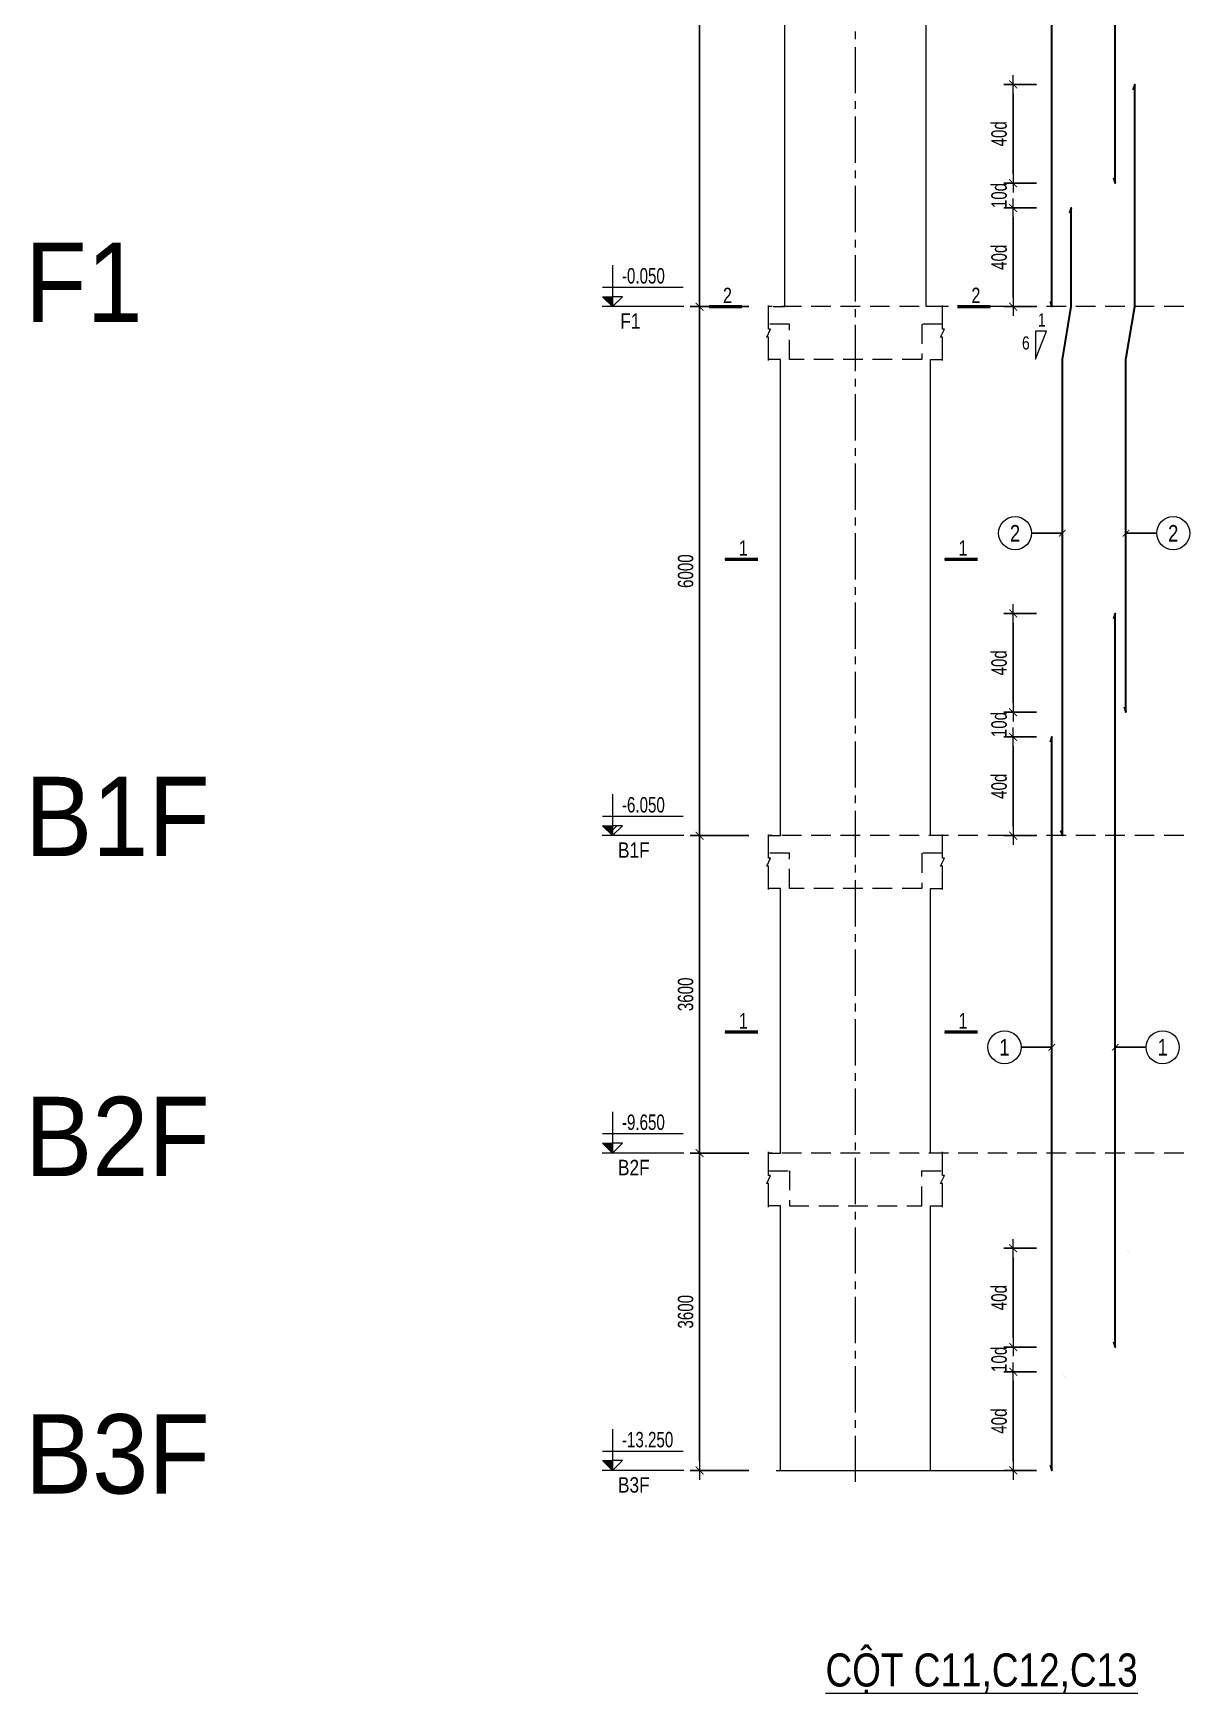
# Model space of a CAD drawing. Header units: millimetres. Extents: x 49323 to 380960, y -6102 to 181761.
# Drawn here: x 163758 to 176872, y -6102 to 12732 of the extents above; entities that cross this region are included whole.
import ezdxf
from ezdxf.enums import TextEntityAlignment as Align

# ---------------------------------------------------------------- set-up
doc = ezdxf.new("R2010")
doc.units = ezdxf.units.MM
for name, pattern in [('CENTER2', [1.125, 0.75, -0.125, 0.125, -0.125]), ('HIDDEN', [9.524999999999999, 6.35, -3.175]), ('HIDDEN2', [4.762499999999999, 3.175, -1.5875])]:
    doc.linetypes.add(name, pattern=pattern)
doc.layers.get('0').update_dxf_attribs({"lineweight": 20})
doc.layers.get('Defpoints').update_dxf_attribs({"color": 151, "lineweight": 9})
for name, color, linetype, lineweight in [('kata_thep chu', 4, 'Continuous', 35), ('NDC_S_ANNO', 7, 'Continuous', 20), ('NDC_S_AXIS', 5, 'CENTER2', 13), ('NDC_S_BREAK-LINE', 1, 'Continuous', 15), ('NDC_S_CONTINUOUS', 3, 'Continuous', 20), ('NDC_S_DIM', 1, 'Continuous', 15), ('NDC_S_HIDDEN', 8, 'HIDDEN2', 13), ('NDC_S_LEADER', 1, 'Continuous', 15), ('NDC_S_REBAR', 4, 'Continuous', 35), ('NDC_S_SYMBOL', 1, 'Continuous', 15), ('NDC_S_TEXT SYMBOL', 7, 'Continuous', 20), ('NDC_S_VN TEXT', 7, 'Continuous', 20)]:
    doc.layers.add(name, color=color, linetype=linetype, lineweight=lineweight)
doc.styles.add('ARIAL', font='arial.ttf', dxfattribs={"width": 0.8})
doc.styles.add('DrawingTitle', font='FRADM.TTF', dxfattribs={"width": 0.95})
doc.styles.add('NDC_ANNO', font='', dxfattribs={"width": 0.8})
doc.styles.add('NDC_DIM', font='', dxfattribs={"width": 0.75})
doc.styles.add('NDC_VIE TXT', font='arial.ttf', dxfattribs={"width": 0.8})
doc.styles.get('NDC_ANNO').set_extended_font_data('Dotum')
doc.styles.get('NDC_DIM').set_extended_font_data('Dotum')
doc.dimstyles.new('NDC_dim_70', dxfattribs={"dimscale": 70, "dimtxt": 2.5, "dimasz": 1.5, "dimexe": 1.5, "dimexo": 2.5, "dimgap": 1, "dimtad": 1, "dimdec": 0, "dimzin": 0, "dimdsep": 46, "dimtxsty": 'NDC_DIM', "dimblk": 'DIMMARK', "dimcen": 0.09, "dimdle": 1.2, "dimclrd": 1, "dimclre": 1, "dimclrt": 3, "dimadec": 0, "dimazin": 0, "dimtfac": 1, "dimtdec": 0, "dimtix": 1, "dimtofl": 0, "dimtmove": 0, "dimatfit": 3, "dimfxl": 8, "dimfxlon": 1, "dimtolj": 1, "dimtzin": 0, "dimarcsym": 0})
doc.dimstyles.new('NDC_dim_75', dxfattribs={"dimscale": 75, "dimtxt": 2.5, "dimasz": 1.5, "dimexe": 1.5, "dimexo": 2.5, "dimgap": 1, "dimtad": 1, "dimdec": 0, "dimzin": 0, "dimdsep": 46, "dimtxsty": 'NDC_DIM', "dimblk": 'DIMMARK', "dimcen": 0.09, "dimdle": 1.2, "dimclrd": 1, "dimclre": 1, "dimclrt": 3, "dimadec": 0, "dimazin": 0, "dimtfac": 1, "dimtdec": 0, "dimtix": 1, "dimtofl": 0, "dimtmove": 0, "dimatfit": 3, "dimfxl": 8, "dimfxlon": 1, "dimtolj": 1, "dimtzin": 0, "dimarcsym": 0})

# ---------------------------------------------------------------- blocks, each defined once
blk = doc.blocks.new('DIMMARK')
at = {"layer": 'NDC_S_DIM', "color": 1}
blk.add_line((-1.5, 0), (1, 0), dxfattribs=at)
at = {"layer": 'NDC_S_DIM', "color": 2, "const_width": 0.1}
blk.add_lwpolyline([(-0.4242640687119285, -0.4242640687119285), (0.4242640687119285, 0.4242640687119285)], dxfattribs=at)
blk = doc.blocks.new('*D313')
at = {"layer": 'Defpoints', "color": 0, "ltscale": 0.005, "transparency": 16777216}
for p in [(174870.0469237508, -2449.279201333092, -5.397888116911379e-09), (175308.2263872324, -2449.279201333092), (175308.2263872324, -3569.279201333209)]:
    blk.add_point(p, dxfattribs=at)
at = {"layer": 'NDC_S_DIM', "color": 1, "lineweight": -2, "ltscale": 0.005, "transparency": 16777216}
for p, q in [((175133.2263872324, -2449.279201333092, -5.397888116911379e-09), (174765.0469237508, -2449.279201333092, -5.397888116911379e-09)), ((174870.0469237508, -3464.27920133321, -5.397888116911379e-09), (174870.0469237508, -2554.279201333092, -5.397888116911379e-09)), ((175133.2263872324, -3569.279201333209, -5.397888116911379e-09), (174765.0469237508, -3569.27920133321, -5.397888116911379e-09))]:
    blk.add_line(p, q, dxfattribs=at)
at = {"layer": 'NDC_S_DIM', "color": 1, "lineweight": -2, "ltscale": 0.005, "transparency": 16777216, "xscale": 105, "yscale": 105, "zscale": 105}
for p, rotation in [((174870.0469237508, -2449.279201333092, -5.397888116911379e-09), 90), ((174870.0469237508, -3569.27920133321, -5.397888116911379e-09), 270)]:
    blk.add_blockref('DIMMARK', p, dxfattribs=dict(at, rotation=rotation))
at = {"layer": 'NDC_S_DIM', "color": 3, "ltscale": 0.005, "transparency": 16777216, "insert": (174710.6473308064, -3009.2792013332, -5.397888116911379e-09), "char_height": 175, "attachment_point": 5, "rotation": 90, "style": 'NDC_DIM'}
blk.add_mtext('\\A1;40d', dxfattribs=at)
blk = doc.blocks.new('*D314')
at = {"layer": 'Defpoints', "color": 0, "ltscale": 0.005, "transparency": 16777216}
for p in [(174870.0469237508, -2169.279201334868), (175308.2263872324, -2169.279201334867), (175308.2263872324, -2449.279201333092)]:
    blk.add_point(p, dxfattribs=at)
at = {"layer": 'NDC_S_DIM', "color": 1, "lineweight": -2, "ltscale": 0.005, "transparency": 16777216}
for p, q in [((174870.0469237508, -2064.279201334868), (174870.0469237508, -1959.279201334867)), ((175133.2263872324, -2169.279201334867), (174765.0469237508, -2169.279201334868)), ((175133.2263872324, -2449.279201333092), (174765.0469237508, -2449.279201333092)), ((174870.0469237508, -2554.279201333092), (174870.0469237508, -2659.279201333092))]:
    blk.add_line(p, q, dxfattribs=at)
at = {"layer": 'NDC_S_DIM', "color": 1, "lineweight": -2, "ltscale": 0.005, "transparency": 16777216, "xscale": 105, "yscale": 105, "zscale": 105}
for p, rotation in [((174870.0469237508, -2169.279201334868), 270), ((174870.0469237508, -2449.279201333092), 90)]:
    blk.add_blockref('DIMMARK', p, dxfattribs=dict(at, rotation=rotation))
at = {"layer": 'NDC_S_DIM', "color": 3, "ltscale": 0.005, "transparency": 16777216, "insert": (174710.6473308064, -2309.279201334029), "char_height": 175, "attachment_point": 5, "rotation": 90, "style": 'NDC_DIM'}
blk.add_mtext('\\A1;10d', dxfattribs=at)
blk = doc.blocks.new('*D315')
at = {"layer": 'Defpoints', "color": 0, "ltscale": 0.005, "transparency": 16777216}
for p in [(174870.0469237507, -1049.279201333091), (175308.2263872324, -1049.279201333091), (175308.2263872324, -2169.279201334867)]:
    blk.add_point(p, dxfattribs=at)
at = {"layer": 'NDC_S_DIM', "color": 1, "lineweight": -2, "ltscale": 0.005, "transparency": 16777216}
for p, q in [((175133.2263872324, -1049.279201333091), (174765.0469237507, -1049.279201333091)), ((174870.0469237507, -2064.279201334868), (174870.0469237507, -1154.279201333091)), ((175133.2263872324, -2169.279201334867), (174765.0469237507, -2169.279201334868))]:
    blk.add_line(p, q, dxfattribs=at)
at = {"layer": 'NDC_S_DIM', "color": 1, "lineweight": -2, "ltscale": 0.005, "transparency": 16777216, "xscale": 105, "yscale": 105, "zscale": 105}
for p, rotation in [((174870.0469237507, -1049.279201333091), 90), ((174870.0469237507, -2169.279201334868), 270)]:
    blk.add_blockref('DIMMARK', p, dxfattribs=dict(at, rotation=rotation))
at = {"layer": 'NDC_S_DIM', "color": 3, "ltscale": 0.005, "transparency": 16777216, "insert": (174710.6473308063, -1609.279201334029), "char_height": 175, "attachment_point": 5, "rotation": 90, "style": 'NDC_DIM'}
blk.add_mtext('\\A1;40d', dxfattribs=at)
blk = doc.blocks.new('*D274')
at = {"layer": 'Defpoints', "color": 0, "transparency": 16777216}
for p in [(171313.803685494, 30.72079866446426), (172182.3008720668, 30.7207986644644), (172182.300872065, -3569.279201333151)]:
    blk.add_point(p, dxfattribs=at)
at = {"layer": 'NDC_S_DIM', "color": 1, "lineweight": -2, "transparency": 16777216}
for p, q in [((171873.803685494, 30.72079866446435), (171208.803685494, 30.72079866446424)), ((171313.803685494, -3464.279201333151), (171313.803685494, -74.27920133553576)), ((171873.803685494, -3569.279201333151), (171208.803685494, -3569.279201333151))]:
    blk.add_line(p, q, dxfattribs=at)
at = {"layer": 'NDC_S_DIM', "color": 1, "lineweight": -2, "transparency": 16777216, "xscale": 105, "yscale": 105, "zscale": 105}
for p, rotation in [((171313.803685494, 30.72079866446426), 90), ((171313.803685494, -3569.279201333151), 270)]:
    blk.add_blockref('DIMMARK', p, dxfattribs=dict(at, rotation=rotation))
at = {"layer": 'NDC_S_DIM', "color": 3, "transparency": 16777216, "insert": (171156.1849609349, -1769.279201334391), "char_height": 175, "attachment_point": 5, "rotation": 90, "style": 'NDC_DIM'}
blk.add_mtext('\\A1;3600', dxfattribs=at)
blk = doc.blocks.new('*D275')
at = {"layer": 'Defpoints', "color": 0, "transparency": 16777216}
for p in [(171313.8036854941, 3630.720798664815), (172182.300872068, 3630.720798664815), (172182.3008720668, 30.7207986644644)]:
    blk.add_point(p, dxfattribs=at)
at = {"layer": 'NDC_S_DIM', "color": 1, "lineweight": -2, "transparency": 16777216}
for p, q in [((171873.8036854941, 3630.720798664815), (171208.8036854941, 3630.720798664815)), ((171313.8036854941, 135.7207986644643), (171313.8036854941, 3525.720798664815)), ((171873.8036854941, 30.72079866446435), (171208.8036854941, 30.72079866446424))]:
    blk.add_line(p, q, dxfattribs=at)
at = {"layer": 'NDC_S_DIM', "color": 1, "lineweight": -2, "transparency": 16777216, "xscale": 105, "yscale": 105, "zscale": 105}
for p, rotation in [((171313.8036854941, 3630.720798664815), 90), ((171313.8036854941, 30.72079866446426), 270)]:
    blk.add_blockref('DIMMARK', p, dxfattribs=dict(at, rotation=rotation))
at = {"layer": 'NDC_S_DIM', "color": 3, "transparency": 16777216, "insert": (171156.184960935, 1830.720798664591), "char_height": 175, "attachment_point": 5, "rotation": 90, "style": 'NDC_DIM'}
blk.add_mtext('\\A1;3600', dxfattribs=at)
blk = doc.blocks.new('*D276')
at = {"layer": 'Defpoints', "color": 0, "transparency": 16777216}
for p in [(171313.8036854941, 9630.720798664643), (172114.800872067, 9630.720798664643), (172182.300872068, 3630.720798664815)]:
    blk.add_point(p, dxfattribs=at)
at = {"layer": 'NDC_S_DIM', "color": 1, "lineweight": -2, "transparency": 16777216}
for p, q in [((171873.8036854941, 9630.720798664643), (171208.8036854941, 9630.720798664643)), ((171313.8036854941, 3735.720798664815), (171313.8036854941, 9525.720798664643)), ((171873.8036854941, 3630.720798664815), (171208.8036854941, 3630.720798664815))]:
    blk.add_line(p, q, dxfattribs=at)
at = {"layer": 'NDC_S_DIM', "color": 1, "lineweight": -2, "transparency": 16777216, "xscale": 105, "yscale": 105, "zscale": 105}
for p, rotation in [((171313.8036854941, 9630.720798664643), 90), ((171313.8036854941, 3630.720798664815), 270)]:
    blk.add_blockref('DIMMARK', p, dxfattribs=dict(at, rotation=rotation))
at = {"layer": 'NDC_S_DIM', "color": 3, "transparency": 16777216, "insert": (171156.1849609351, 6630.720798664679), "char_height": 175, "attachment_point": 5, "rotation": 90, "style": 'NDC_DIM'}
blk.add_mtext('\\A1;6000', dxfattribs=at)
blk = doc.blocks.new('*D277')
at = {"layer": 'Defpoints', "color": 0, "transparency": 16777216}
for p in [(171313.8036854942, 19630.72079866482), (172182.300872068, 19630.72079866482), (172114.800872067, 9630.720798664643)]:
    blk.add_point(p, dxfattribs=at)
at = {"layer": 'NDC_S_DIM', "color": 1, "lineweight": -2, "transparency": 16777216}
for p, q in [((171873.8036854942, 19630.72079866482), (171208.8036854942, 19630.72079866482)), ((171313.8036854942, 9735.720798664643), (171313.8036854942, 19525.72079866482)), ((171873.8036854942, 9630.720798664643), (171208.8036854942, 9630.720798664643))]:
    blk.add_line(p, q, dxfattribs=at)
at = {"layer": 'NDC_S_DIM', "color": 1, "lineweight": -2, "transparency": 16777216, "xscale": 105, "yscale": 105, "zscale": 105}
for p, rotation in [((171313.8036854942, 19630.72079866482), 90), ((171313.8036854942, 9630.720798664643), 270)]:
    blk.add_blockref('DIMMARK', p, dxfattribs=dict(at, rotation=rotation))
at = {"layer": 'NDC_S_DIM', "color": 3, "transparency": 16777216, "insert": (171156.1849609351, 14630.72079866468), "char_height": 175, "attachment_point": 5, "rotation": 90, "style": 'NDC_DIM'}
blk.add_mtext('\\A1;10000', dxfattribs=at)
blk = doc.blocks.new('*U2117')
at = {"layer": 'NDC_S_ANNO', "color": 0, "linetype": 'ByBlock', "lineweight": -2}
blk.add_line((-4.357142640116527, 0.002997111644365447), (1.000000217026004, 0.002999782974066001), dxfattribs=at)
at = {"layer": 'NDC_S_ANNO', "ltscale": 0.005, "const_width": 0.5}
blk.add_lwpolyline([(1.000000217026004, 0.002999782974066001), (-4.357142640116527, 0.002997111644365447)], dxfattribs=at)
at = {"layer": 'NDC_S_TEXT SYMBOL', "linetype": 'ByBlock', "lineweight": -2, "style": 'NDC_ANNO', "width": 0.8}
blk.add_attdef('DETAIL', text='', height=2.5, dxfattribs=at).set_placement((-0.635006858396082, 1.824862175366434), align=Align.MIDDLE_RIGHT)
blk = doc.blocks.new('*D373')
at = {"layer": 'Defpoints', "color": 0, "ltscale": 0.005, "transparency": 16777216}
for p in [(174870.0469237525, 4750.72079866483, -5.397888116911379e-09), (175308.2263872339, 4750.72079866483), (175308.2263872339, 3630.720798664714)]:
    blk.add_point(p, dxfattribs=at)
at = {"layer": 'NDC_S_DIM', "color": 1, "lineweight": -2, "ltscale": 0.005, "transparency": 16777216}
for p, q in [((175133.2263872339, 4750.72079866483, -5.397888116911379e-09), (174765.0469237525, 4750.72079866483, -5.397888116911379e-09)), ((174870.0469237525, 3735.720798664713, -5.397888116911379e-09), (174870.0469237525, 4645.72079866483, -5.397888116911379e-09)), ((175133.2263872339, 3630.720798664714, -5.397888116911379e-09), (174765.0469237525, 3630.720798664713, -5.397888116911379e-09))]:
    blk.add_line(p, q, dxfattribs=at)
at = {"layer": 'NDC_S_DIM', "color": 1, "lineweight": -2, "ltscale": 0.005, "transparency": 16777216, "xscale": 105, "yscale": 105, "zscale": 105}
for p, rotation in [((174870.0469237525, 4750.72079866483, -5.397888116911379e-09), 90), ((174870.0469237525, 3630.720798664713, -5.397888116911379e-09), 270)]:
    blk.add_blockref('DIMMARK', p, dxfattribs=dict(at, rotation=rotation))
at = {"layer": 'NDC_S_DIM', "color": 3, "ltscale": 0.005, "transparency": 16777216, "insert": (174710.6473308081, 4190.720798664721, -5.397888116911379e-09), "char_height": 175, "attachment_point": 5, "rotation": 90, "style": 'NDC_DIM'}
blk.add_mtext('\\A1;40d', dxfattribs=at)
blk = doc.blocks.new('*D374')
at = {"layer": 'Defpoints', "color": 0, "ltscale": 0.005, "transparency": 16777216}
for p in [(174870.0469237525, 5030.720798663055), (175308.2263872339, 5030.720798663055), (175308.2263872339, 4750.72079866483)]:
    blk.add_point(p, dxfattribs=at)
at = {"layer": 'NDC_S_DIM', "color": 1, "lineweight": -2, "ltscale": 0.005, "transparency": 16777216}
for p, q in [((174870.0469237525, 5135.720798663055), (174870.0469237525, 5240.720798663055)), ((175133.2263872339, 5030.720798663055), (174765.0469237525, 5030.720798663055)), ((175133.2263872339, 4750.72079866483), (174765.0469237525, 4750.72079866483)), ((174870.0469237525, 4645.72079866483), (174870.0469237525, 4540.72079866483))]:
    blk.add_line(p, q, dxfattribs=at)
at = {"layer": 'NDC_S_DIM', "color": 1, "lineweight": -2, "ltscale": 0.005, "transparency": 16777216, "xscale": 105, "yscale": 105, "zscale": 105}
for p, rotation in [((174870.0469237525, 5030.720798663055), 270), ((174870.0469237525, 4750.72079866483), 90)]:
    blk.add_blockref('DIMMARK', p, dxfattribs=dict(at, rotation=rotation))
at = {"layer": 'NDC_S_DIM', "color": 3, "ltscale": 0.005, "transparency": 16777216, "insert": (174710.6473308081, 4890.720798663891), "char_height": 175, "attachment_point": 5, "rotation": 90, "style": 'NDC_DIM'}
blk.add_mtext('\\A1;10d', dxfattribs=at)
blk = doc.blocks.new('*D375')
at = {"layer": 'Defpoints', "color": 0, "ltscale": 0.005, "transparency": 16777216}
for p in [(174870.0469237524, 6150.720798664832), (175308.2263872339, 6150.720798664832), (175308.2263872339, 5030.720798663055)]:
    blk.add_point(p, dxfattribs=at)
at = {"layer": 'NDC_S_DIM', "color": 1, "lineweight": -2, "ltscale": 0.005, "transparency": 16777216}
for p, q in [((175133.2263872339, 6150.720798664832), (174765.0469237524, 6150.720798664832)), ((174870.0469237524, 5135.720798663055), (174870.0469237524, 6045.720798664831)), ((175133.2263872339, 5030.720798663055), (174765.0469237524, 5030.720798663055))]:
    blk.add_line(p, q, dxfattribs=at)
at = {"layer": 'NDC_S_DIM', "color": 1, "lineweight": -2, "ltscale": 0.005, "transparency": 16777216, "xscale": 105, "yscale": 105, "zscale": 105}
for p, rotation in [((174870.0469237524, 6150.720798664832), 90), ((174870.0469237524, 5030.720798663055), 270)]:
    blk.add_blockref('DIMMARK', p, dxfattribs=dict(at, rotation=rotation))
at = {"layer": 'NDC_S_DIM', "color": 3, "ltscale": 0.005, "transparency": 16777216, "insert": (174710.647330808, 5590.720798663891), "char_height": 175, "attachment_point": 5, "rotation": 90, "style": 'NDC_DIM'}
blk.add_mtext('\\A1;40d', dxfattribs=at)
blk = doc.blocks.new('*D376')
at = {"layer": 'Defpoints', "color": 0, "ltscale": 0.005, "transparency": 16777216}
for p in [(174870.0469237526, 10750.72079866481, -5.397888116911379e-09), (175308.2263872339, 10750.72079866481), (175308.2263872339, 9630.72079866469)]:
    blk.add_point(p, dxfattribs=at)
at = {"layer": 'NDC_S_DIM', "color": 1, "lineweight": -2, "ltscale": 0.005, "transparency": 16777216}
for p, q in [((175133.2263872339, 10750.72079866481, -5.397888116911379e-09), (174765.0469237526, 10750.72079866481, -5.397888116911379e-09)), ((174870.0469237526, 9735.72079866469, -5.397888116911379e-09), (174870.0469237526, 10645.72079866481, -5.397888116911379e-09)), ((175133.2263872339, 9630.72079866469, -5.397888116911379e-09), (174765.0469237526, 9630.72079866469, -5.397888116911379e-09))]:
    blk.add_line(p, q, dxfattribs=at)
at = {"layer": 'NDC_S_DIM', "color": 1, "lineweight": -2, "ltscale": 0.005, "transparency": 16777216, "xscale": 105, "yscale": 105, "zscale": 105}
for p, rotation in [((174870.0469237526, 10750.72079866481, -5.397888116911379e-09), 90), ((174870.0469237526, 9630.72079866469, -5.397888116911379e-09), 270)]:
    blk.add_blockref('DIMMARK', p, dxfattribs=dict(at, rotation=rotation))
at = {"layer": 'NDC_S_DIM', "color": 3, "ltscale": 0.005, "transparency": 16777216, "insert": (174710.6473308082, 10190.7207986647, -5.397888116911379e-09), "char_height": 175, "attachment_point": 5, "rotation": 90, "style": 'NDC_DIM'}
blk.add_mtext('\\A1;40d', dxfattribs=at)
blk = doc.blocks.new('*D377')
at = {"layer": 'Defpoints', "color": 0, "ltscale": 0.005, "transparency": 16777216}
for p in [(174870.0469237526, 11030.72079866303), (175308.2263872339, 11030.72079866303), (175308.2263872339, 10750.72079866481)]:
    blk.add_point(p, dxfattribs=at)
at = {"layer": 'NDC_S_DIM', "color": 1, "lineweight": -2, "ltscale": 0.005, "transparency": 16777216}
for p, q in [((174870.0469237526, 11135.72079866303), (174870.0469237526, 11240.72079866303)), ((175133.2263872339, 11030.72079866303), (174765.0469237526, 11030.72079866303)), ((175133.2263872339, 10750.72079866481), (174765.0469237526, 10750.72079866481)), ((174870.0469237526, 10645.72079866481), (174870.0469237526, 10540.72079866481))]:
    blk.add_line(p, q, dxfattribs=at)
at = {"layer": 'NDC_S_DIM', "color": 1, "lineweight": -2, "ltscale": 0.005, "transparency": 16777216, "xscale": 105, "yscale": 105, "zscale": 105}
for p, rotation in [((174870.0469237526, 11030.72079866303), 270), ((174870.0469237526, 10750.72079866481), 90)]:
    blk.add_blockref('DIMMARK', p, dxfattribs=dict(at, rotation=rotation))
at = {"layer": 'NDC_S_DIM', "color": 3, "ltscale": 0.005, "transparency": 16777216, "insert": (174710.6473308082, 10890.72079866387), "char_height": 175, "attachment_point": 5, "rotation": 90, "style": 'NDC_DIM'}
blk.add_mtext('\\A1;10d', dxfattribs=at)
blk = doc.blocks.new('*D378')
at = {"layer": 'Defpoints', "color": 0, "ltscale": 0.005, "transparency": 16777216}
for p in [(174870.0469237525, 12150.72079866481), (175308.2263872339, 12150.72079866481), (175308.2263872339, 11030.72079866303)]:
    blk.add_point(p, dxfattribs=at)
at = {"layer": 'NDC_S_DIM', "color": 1, "lineweight": -2, "ltscale": 0.005, "transparency": 16777216}
for p, q in [((175133.2263872339, 12150.72079866481), (174765.0469237525, 12150.72079866481)), ((174870.0469237525, 11135.72079866303), (174870.0469237525, 12045.72079866481)), ((175133.2263872339, 11030.72079866303), (174765.0469237525, 11030.72079866303))]:
    blk.add_line(p, q, dxfattribs=at)
at = {"layer": 'NDC_S_DIM', "color": 1, "lineweight": -2, "ltscale": 0.005, "transparency": 16777216, "xscale": 105, "yscale": 105, "zscale": 105}
for p, rotation in [((174870.0469237525, 12150.72079866481), 90), ((174870.0469237525, 11030.72079866303), 270)]:
    blk.add_blockref('DIMMARK', p, dxfattribs=dict(at, rotation=rotation))
at = {"layer": 'NDC_S_DIM', "color": 3, "ltscale": 0.005, "transparency": 16777216, "insert": (174710.6473308081, 11590.72079866387), "char_height": 175, "attachment_point": 5, "rotation": 90, "style": 'NDC_DIM'}
blk.add_mtext('\\A1;40d', dxfattribs=at)
blk = doc.blocks.new('CD')
at = {"layer": 'NDC_S_ANNO'}
blk.add_hatch(color=3, dxfattribs=at).paths.add_polyline_path([(5.820766091346741e-10, 159.6954857552046), (-161.2010908627417, 159.6954857552046), (5.820766091346741e-10, -5.529727786779404e-10)])
at = {"layer": 'NDC_S_ANNO', "ltscale": 50}
h = blk.add_hatch(dxfattribs=at)
h.set_pattern_fill('ANSI31', color=256, scale=140.6250541793833, style=0)
h.set_pattern_definition([(45, (5.820766091346741e-10, 0), (-315.7122508925224, 315.7122508925224), [])])
h.paths.add_polyline_path([(5.820766091346741e-10, 159.6954857552046), (5.820766091346741e-10, -5.529727786779404e-10), (161.2010908930097, 159.6954857552046)])
for p, q in [((-159.2704896852956, 314.0833880473947), (1146.947077315999, 314.0833880473947)), ((1156.125648126763, 0), (-163.8695725132129, 0))]:
    blk.add_line(p, q, dxfattribs=at)
for points in [[(5.820766091346741e-10, 669.4950748638657), (5.820766091346741e-10, -5.529727786779404e-10)], [(5.820766091346741e-10, -5.529727786779404e-10), (-161.2010908627417, 159.6954857552046), (5.820766091346741e-10, 159.6954857552046)], [(5.820766091346741e-10, -5.529727786779404e-10), (161.2010908930097, 159.6954857552046), (5.820766091346741e-10, 159.6954857552046)]]:
    blk.add_lwpolyline(points, dxfattribs=at)
at = {"layer": 'NDC_S_TEXT SYMBOL', "color": 3, "style": 'NDC_DIM', "width": 0.7}
blk.add_attdef('COT', (153.9534816145897, 374.6377722059842), '', height=250, dxfattribs=at)

msp = doc.modelspace()

# ---------------------------------------------------------------- linework, layer by layer
at = {"layer": 'kata_thep chu', "color": 4, "ltscale": 0.005}
for points in [[(176007.9756306523, 11090.72079866467), (176027.9756306523, 11030.72079866467), (176027.9756306523, 22150.72079866486), (176007.9756306523, 22090.72079866486)], [(175288.2263872323, 9690.720798661998), (175308.2263872323, 9630.720798661998), (175308.2263872323, 20750.72079866486), (175288.2263872323, 20690.72079866486)], [(176127.9756306529, 5090.720798664828), (176147.9756306529, 5030.720798664828), (176147.9756306529, 9030.720798664639), (176247.9756306529, 9630.720798663242), (176247.9756306529, 12150.72079866467), (176227.9756306529, 12090.72079866467)], [(175408.2263872323, 3690.720798664651), (175428.2263872323, 3630.720798664651), (175428.2263872323, 9030.720798664639), (175528.2263872323, 9630.720798664637), (175528.2263872323, 10750.72079866467), (175508.2263872323, 10690.72079866467)], [(176007.9756306523, -2109.279201333091), (176027.9756306523, -2169.279201333091), (176027.9756306523, 6150.720798664828), (176007.9756306523, 6090.720798664828)], [(175288.2263872323, -3509.279201331316), (175308.2263872323, -3569.279201331316), (175308.2263872323, 4750.720798664828), (175288.2263872323, 4690.720798664828)]]:
    msp.add_lwpolyline(points, dxfattribs=at)
at = {"layer": 'NDC_S_ANNO'}
msp.add_lwpolyline([(175123.1832231088, 9352.402634139667), (175123.1832231088, 9035.996384139667), (175248.9518428543, 9352.402634139667)], close=True, dxfattribs=at)
at = {"layer": 'NDC_S_AXIS', "ltscale": 700}
msp.add_line((173082.3008720649, -3699.795786025818), (173082.3008720649, 179341.923871124), dxfattribs=at)
at = {"layer": 'NDC_S_BREAK-LINE'}
for points in [[(172097.3008720662, 9018.220798664639), (172097.3008720662, 9285.720798664639), (172074.8008720662, 9285.720798664639), (172119.8008720662, 9375.720798664639), (172097.3008720662, 9375.720798664639), (172097.3008720662, 9643.220798664639)], [(174067.3008720662, 9018.220798664639), (174067.3008720662, 9285.720798664639), (174044.8008720662, 9285.720798664639), (174089.8008720662, 9375.720798664639), (174067.3008720662, 9375.720798664639), (174067.3008720662, 9643.220798664639)], [(172097.3008720649, 3018.220798664639), (172097.3008720649, 3285.720798664639), (172074.8008720649, 3285.720798664639), (172119.8008720649, 3375.720798664639), (172097.3008720649, 3375.720798664639), (172097.3008720649, 3643.220798664639)], [(174067.3008720649, 3018.220798664639), (174067.3008720649, 3285.720798664639), (174044.8008720649, 3285.720798664639), (174089.8008720649, 3375.720798664639), (174067.3008720649, 3375.720798664639), (174067.3008720649, 3643.220798664639)], [(172097.3008720649, -581.7792013355356), (172097.3008720649, -314.2792013355356), (172074.8008720649, -314.2792013355356), (172119.8008720649, -224.2792013355356), (172097.3008720649, -224.2792013355356), (172097.3008720649, 43.22079866446438)], [(174067.3008720649, -581.7792013355356), (174067.3008720649, -314.2792013355356), (174044.8008720649, -314.2792013355356), (174089.8008720649, -224.2792013355356), (174067.3008720649, -224.2792013355356), (174067.3008720649, 43.22079866446438)]]:
    msp.add_lwpolyline(points, dxfattribs=at)
at = {"layer": 'NDC_S_CONTINUOUS'}
msp.add_line((172182.3008720649, -3569.279201333091), (174803.1869124139, -3569.279201333091), dxfattribs=at)
for points in [[(172147.3008720662, 9630.72079866464), (172282.300872068, 9630.72079866464), (172282.3008720662, 19030.72079866464), (172147.3008720662, 19030.72079866464)], [(174017.3008720662, 9630.72079866464), (173882.3008720662, 9630.72079866467), (173882.3008720662, 19030.72079866464), (174017.3008720662, 19030.72079866464)], [(172097.3008720662, 3630.720798664799), (172232.300872068, 3630.720798664799), (172232.3008720662, 9030.720798664639), (172097.3008720662, 9030.720798664639)], [(174067.3008720662, 3630.720798664799), (173932.3008720662, 3630.720798664828), (173932.3008720662, 9030.720798664639), (174067.3008720662, 9030.720798664639)], [(172097.3008720649, 30.72079866446438), (172232.3008720668, 30.72079866446438), (172232.3008720649, 3030.720798664639), (172097.3008720649, 3030.720798664639)], [(174067.3008720649, 30.72079866446438), (173932.3008720649, 30.72079866449349), (173932.3008720649, 3030.720798664639), (174067.3008720649, 3030.720798664639)], [(172232.3008720649, -3569.279201333149), (172232.3008720649, -569.2792013355356), (172097.3008720649, -569.2792013355356)], [(173932.3008720649, -3569.279201333091), (173932.3008720649, -569.2792013355356), (174067.3008720649, -569.2792013355356)]]:
    msp.add_lwpolyline(points, dxfattribs=at)
at = {"layer": 'NDC_S_DIM'}
for centre in [(174891.2153580671, 7061.391320747876), (176684.9866598181, 7061.391320747876), (174771.2153580665, 1230.484840767429), (176564.9866598175, 1230.484840767429)]:
    msp.add_circle(centre, 187.5, dxfattribs=at)
at = {"layer": 'NDC_S_HIDDEN', "ltscale": 70}
for p, q in [((176803.1869124139, 9630.720798664639), (172097.3008720662, 9630.720798664639)), ((176803.1869124139, 3630.720798664639), (172097.3008720649, 3630.720798664816)), ((176803.1869124139, 30.72079866446438), (172097.3008720649, 30.72079866446438))]:
    msp.add_line(p, q, dxfattribs=at)
for points in [[(174067.3008720662, 9430.720798664639), (173832.3008720662, 9430.720798664639), (173832.3008720662, 9030.720798664639), (172332.3008720662, 9030.720798664639), (172332.300872068, 9430.720798664639), (172097.3008720662, 9430.720798664639)], [(174067.3008720649, 3430.720798664639), (173832.3008720649, 3430.720798664639), (173832.3008720649, 3030.720798664639), (172332.3008720649, 3030.720798664639), (172332.3008720668, 3430.720798664639), (172097.3008720649, 3430.720798664639)], [(172097.3008720649, -169.2792013355356), (172332.3008720668, -169.2792013355356), (172332.3008720649, -569.2792013355356), (173832.3008720649, -569.2792013355356), (173832.3008720649, -169.2792013355356), (174067.3008720649, -169.2792013355356)]]:
    msp.add_lwpolyline(points, dxfattribs=at)
at = {"layer": 'NDC_S_REBAR', "linetype": 'HIDDEN', "ltscale": 10}
for points in [[(176147.9756306529, -4008.554226789682, 0, 0, 0), (176147.9756306529, -1049.279201333091, 0.5, 0.5, 0), (176181.7051684621, -1107.126805543026, 0.5, 0.5, 0)], [(175428.2263872323, -4008.554226789682, 0, 0, 0), (175428.2263872323, -2449.279201333091, 0.5, 0.5, 0), (175464.6968238524, -2532.370251792192, 0.5, 0.5, 0)]]:
    msp.add_lwpolyline(points, format="xyseb", dxfattribs=at)

# ---------------------------------------------------------------- block references
at = {"layer": 'NDC_S_DIM'}
ref = msp.add_blockref('CD', (170325.5647427909, 9630.720798664654), dxfattribs=dict(at, xscale=0.7, yscale=0.7, zscale=0.7))
ref.add_attrib('COT', '-0.050', (170433.3321799211, 9892.96723920884), dxfattribs={"layer": '0', "color": 6, "height": 175, "style": 'NDC_DIM', "width": 0.75})
ref = msp.add_blockref('CD', (170325.5647427904, 3630.720798665363), dxfattribs=dict(at, xscale=0.7, yscale=0.7, zscale=0.7))
ref.add_attrib('COT', '-6.050', (170433.3321799206, 3892.967239209552), dxfattribs={"layer": '0', "color": 3, "height": 175, "style": 'NDC_DIM', "width": 0.75})
ref = msp.add_blockref('CD', (170325.5647427915, 30.72079866503191), dxfattribs=dict(at, xscale=0.7, yscale=0.7, zscale=0.7))
ref.add_attrib('COT', '-9.650', (170433.3321799217, 292.9672392092208), dxfattribs={"layer": '0', "color": 3, "height": 175, "style": 'NDC_DIM', "width": 0.75})
ref = msp.add_blockref('CD', (170325.5647427915, -3569.279201332523), dxfattribs=dict(at, xscale=0.7, yscale=0.7, zscale=0.7))
ref.add_attrib('COT', '-13.250', (170433.3321799217, -3307.032760788335), dxfattribs={"layer": '0', "color": 3, "height": 175, "style": 'NDC_DIM', "width": 0.75})
at = {"layer": 'NDC_S_SYMBOL', "xscale": 70, "yscale": 70, "zscale": 70}
for p, values in [((171725.8537204647, 9630.510813856443), {'DETAIL': '2'}), ((174542.7438770482, 9630.510907352993), {'DETAIL': '2'}), ((171905.7280856895, 6764.639167243455), {'DETAIL': '1'}), ((174396.8993847905, 6764.639434376426), {'DETAIL': '1'}), ((171905.7280856882, 1402.99361891202), {'DETAIL': '1'}), ((174396.8993847892, 1402.993886044991), {'DETAIL': '1'})]:
    msp.add_blockref('*U2117', p, dxfattribs=at).add_auto_attribs(values)

# ---------------------------------------------------------------- texts
at = {"color": 1, "char_height": 900, "attachment_point": 1, "style": 'DrawingTitle'}
for s, insert in [('F1', (163664.243999088, 10355.9060835258)), ('B1F', (163664.243999088, 4298.309010701545)), ('B2F', (163664.243999088, 668.6560885182703)), ('B3F', (163664.2439990861, -2931.343911479343))]:
    msp.add_mtext_dynamic_manual_height_columns(s, width=4481.165658853715, gutter_width=4500, heights=[0], dxfattribs=dict(at, insert=insert))
at = {"layer": 'NDC_S_TEXT SYMBOL', "style": 'NDC_ANNO', "width": 0.8}
for s, p in [('1', (175194.2983635445, 9480.377423168757)), ('6', (175013.6432053148, 9218.630960689756))]:
    msp.add_text(s, height=150, dxfattribs=at).set_placement(p, align=Align.MIDDLE_CENTER)
at = {"layer": 'NDC_S_VN TEXT', "style": 'NDC_VIE TXT', "width": 0.8}
for s, height, p in [('F1', 175, (170415.0617583957, 9466.588522500084)), ('B1F', 175, (170388.9913543662, 3466.588522500257)), ('B2F', 175, (170388.9913543661, -133.4114775000944)), ('B3F', 175, (170388.9913543661, -3733.411477497768)), ('%%UCỘT C11,C12,C13', 375, (172741.9984669775, -5832.038524713476))]:
    msp.add_text(s, height=height, dxfattribs=at).set_placement(p, align=Align.MIDDLE_LEFT)
at = {"layer": 'NDC_S_VN TEXT', "color": 7, "style": 'ARIAL', "width": 0.8}
for s, p in [('2', (174891.2153580671, 7061.391320747876)), ('2', (176684.9866598181, 7061.391320747876)), ('1', (174771.2153580665, 1230.484840767429)), ('1', (176564.9866598175, 1230.484840767429))]:
    msp.add_text(s, height=187.5, dxfattribs=at).set_placement(p, align=Align.MIDDLE)

# ---------------------------------------------------------------- dimensions: what is measured, and where the dimension line sits
at = {"layer": 'NDC_S_DIM'}
for base, p1, p2, picture, middle in [((171313.8036854942, 19630.72079866482), (172114.800872067, 9630.720798664639), (172182.3008720679, 19630.72079866481), '*D277', (171156.1849609351, 14630.72079866468)), ((171313.8036854941, 9630.720798664643), (172182.3008720679, 3630.720798664814), (172114.800872067, 9630.720798664639), '*D276', (171156.1849609351, 6630.720798664679)), ((171313.8036854941, 3630.720798664815), (172182.3008720668, 30.72079866446438), (172182.3008720679, 3630.720798664814), '*D275', (171156.184960935, 1830.720798664591)), ((171313.803685494, 30.72079866446426), (172182.3008720649, -3569.279201333149), (172182.3008720668, 30.72079866446438), '*D274', (171156.1849609349, -1769.279201334391))]:
    dim = msp.add_linear_dim(base=base, p1=p1, p2=p2, angle=90, dimstyle='NDC_dim_70', dxfattribs=at)
    dim.commit()
    dim.dimension.update_dxf_attribs({"geometry": picture, "text_midpoint": middle})
at = {"layer": 'NDC_S_DIM', "ltscale": 0.005}
for base, p1, p2, text, picture, middle in [((174870.0469237525, 12150.72079866481), (175308.2263872339, 11030.72079866303), (175308.2263872339, 12150.7207986648), '40d', '*D378', (174710.6473308081, 11590.72079866387)), ((174870.0469237526, 11030.72079866303), (175308.2263872339, 10750.7207986648), (175308.2263872339, 11030.72079866303), '10d', '*D377', (174710.6473308082, 10890.72079866387)), ((174870.0469237526, 10750.72079866481, -5.397888116911379e-09), (175308.2263872339, 9630.720798664686), (175308.2263872339, 10750.7207986648), '40d', '*D376', (174710.6473308082, 10190.7207986647, -5.397888116911379e-09)), ((174870.0469237524, 6150.720798664832), (175308.2263872339, 5030.720798663053), (175308.2263872339, 6150.720798664828), '40d', '*D375', (174710.647330808, 5590.720798663891)), ((174870.0469237525, 5030.720798663055), (175308.2263872339, 4750.720798664828), (175308.2263872339, 5030.720798663053), '10d', '*D374', (174710.6473308081, 4890.720798663891)), ((174870.0469237525, 4750.72079866483, -5.397888116911379e-09), (175308.2263872339, 3630.720798664712), (175308.2263872339, 4750.720798664828), '40d', '*D373', (174710.6473308081, 4190.720798664721, -5.397888116911379e-09)), ((174870.0469237507, -1049.279201333091), (175308.2263872323, -2169.279201334866), (175308.2263872323, -1049.279201333091), '40d', '*D315', (174710.6473308063, -1609.279201334029)), ((174870.0469237508, -2169.279201334868), (175308.2263872323, -2449.279201333091), (175308.2263872323, -2169.279201334866), '10d', '*D314', (174710.6473308064, -2309.279201334029)), ((174870.0469237508, -2449.279201333092, -5.397888116911379e-09), (175308.2263872323, -3569.279201333207), (175308.2263872323, -2449.279201333091), '40d', '*D313', (174710.6473308064, -3009.2792013332, -5.397888116911379e-09))]:
    dim = msp.add_linear_dim(base=base, p1=p1, p2=p2, angle=90, text=text, dimstyle='NDC_dim_70', dxfattribs=at)
    dim.commit()
    dim.dimension.update_dxf_attribs({"geometry": picture, "text_midpoint": middle})

# ---------------------------------------------------------------- leaders
at = {"layer": 'NDC_S_LEADER', "ltscale": 0.005}
for points in [[(175428.2263872323, 7061.391320747876), (175078.7153580671, 7061.391320747876)], [(176147.9756306529, 7061.391320747876), (176497.4866598181, 7061.391320747876)], [(175308.2263872317, 1230.484840767429), (174958.7153580665, 1230.484840767429)], [(176027.9756306523, 1230.484840767429), (176377.4866598175, 1230.484840767429)]]:
    msp.add_leader(points, dimstyle='NDC_dim_75', override={"dimasz": 1, "dimldrblk": 'ARCHTICK'}, dxfattribs=at)

doc.saveas('drawing.dxf')
